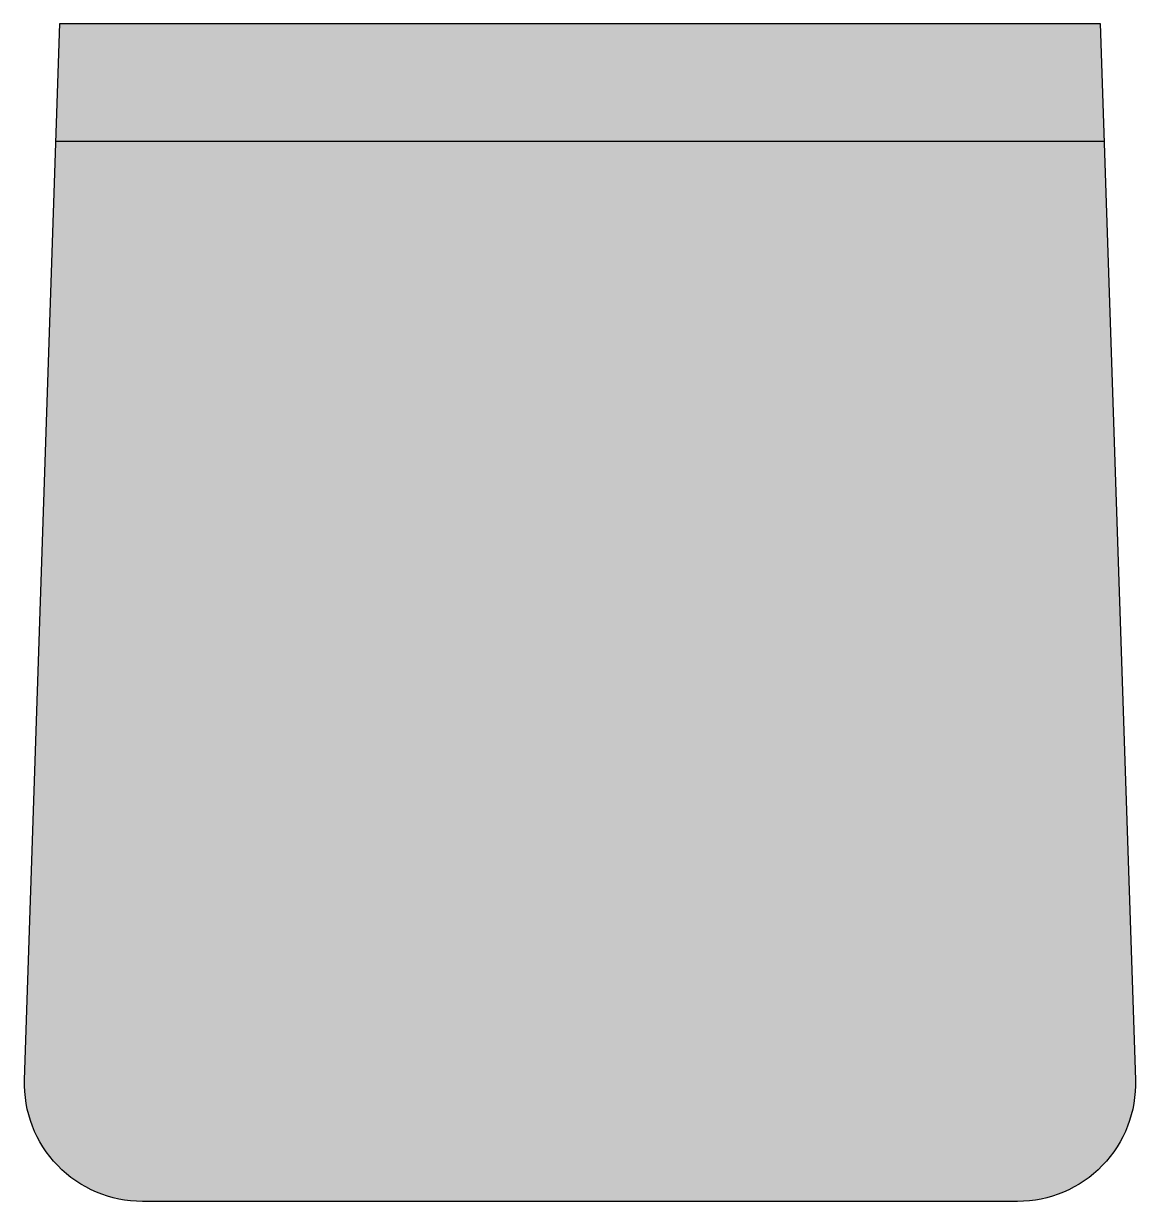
# Model space of a CAD drawing. Extents: x -9.3 to 9.3, y -19.7 to 0.
import ezdxf

# ---------------------------------------------------------------- set-up
doc = ezdxf.new("R2010")
doc.units = 0
doc.header["$MEASUREMENT"] = 0
doc.layers.get('0').update_dxf_attribs({"linetype": 'CONTINUOUS'})
doc.layers.add('TOIFA', color=7, linetype='CONTINUOUS')

# ---------------------------------------------------------------- blocks, each defined once
blk = doc.blocks.new('CHAIR')
h = blk.add_hatch(color=251)
h.dxf.hatch_style = 1
h.paths.add_polyline_path([(-1.969, 8.76), (-17.651, 9.283, 0.424007), (-19.685, 7.315), (-19.685, -7.315, 0.424007), (-17.651, -9.283), (-1.969, -8.76)])
h = blk.add_hatch(color=252)
h.dxf.hatch_style = 1
h.paths.add_polyline_path([(-1.969, 8.76), (-17.651, 9.283, 0.424007), (-19.685, 7.315), (-19.685, -7.315, 0.424007), (-17.651, -9.283), (-1.969, -8.76)])
h = blk.add_hatch(color=251)
h.dxf.hatch_style = 1
h.paths.add_polyline_path([(0, 8.694), (-1.969, 8.76), (-1.969, -8.76), (0, -8.694)])
blk.add_lwpolyline([(-17.651, 9.283), (0, 8.694), (0, -8.694), (-17.651, -9.283, -0.424007), (-19.685, -7.315), (-19.685, 7.315, -0.424007)], format="xyb", close=True)
blk.add_lwpolyline([(-1.969, -8.76), (-1.969, 8.76)])

msp = doc.modelspace()

# ---------------------------------------------------------------- block references
at = {"layer": 'TOIFA', "rotation": 90}
msp.add_blockref('CHAIR', (0, 0), dxfattribs=at)

doc.saveas('drawing.dxf')
